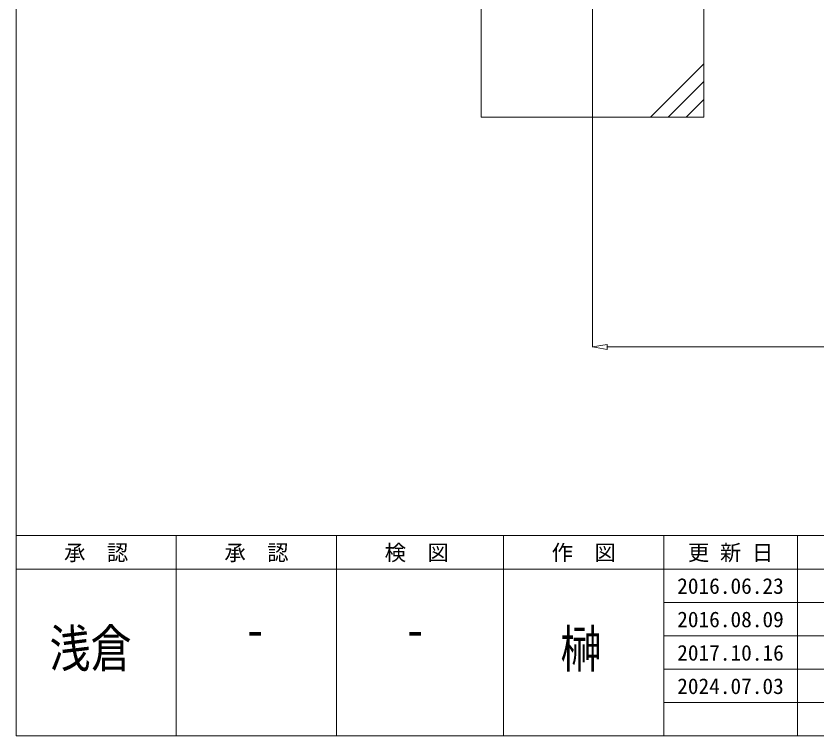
# Model space of a CAD drawing. Units: millimetres, scale not verified. Extents: x -12090 to 12090, y -18325 to 18325.
# Drawn here: x -12090 to -8492, y 1675 to 4910 of the extents above; entities that cross this region are included whole.
import ezdxf
from ezdxf.enums import TextEntityAlignment as Align

# ---------------------------------------------------------------- set-up
doc = ezdxf.new("R2010")
doc.units = ezdxf.units.MM
doc.header["$LTSCALE"] = 90
doc.linetypes.add('CHAIN2', pattern=[12, 9, -1, 1, -1])
for name, color, linetype, lineweight in [('0-9_基礎工事用PCA大', 134, 'Continuous', 18), ('0-A_図面枠', 134, 'Continuous', 18), ('0-B_寸法', 134, 'Continuous', 18), ('1-6_通芯', 134, 'CHAIN2', 18)]:
    doc.layers.add(name, color=color, linetype=linetype, lineweight=lineweight)
doc.styles.add('ＭＳ ゴシック', font='')
doc.styles.get('ＭＳ ゴシック').set_extended_font_data('MS Gothic')

msp = doc.modelspace()

# ---------------------------------------------------------------- linework, layer by layer
at = {"layer": '0-9_基礎工事用PCA大'}
for p, q in [((-9000.19, 4695), (-9240.19, 4455)), ((-9000.19, 4615), (-9160.19, 4455)), ((-9000.19, 4535), (-9080.19, 4455))]:
    msp.add_line(p, q, dxfattribs=at)
msp.add_lwpolyline([(-10000.2, 4455), (-9000.19, 4455), (-9000.19, 5455), (-10000.2, 5455)], close=True, dxfattribs=at)
at = {"layer": '0-A_図面枠'}
for p, q in [((-12090.19, 2575), (12059.81, 2575)), ((-11370.19, 2575), (-11370.19, 1675)), ((-10650.19, 2575), (-10650.19, 1675)), ((-9900.19, 2575), (-9900.19, 1675)), ((-9180.19, 2575), (-9180.19, 1675)), ((-8580.19, 2575), (-8580.19, 1675)), ((-12090.19, 2425), (-2520.19, 2425)), ((-9180.19, 2275), (-2520.19, 2275)), ((-9180.19, 2125), (-2520.19, 2125)), ((-9180.19, 1975), (-2520.19, 1975)), ((-9180.19, 1825), (-2520.19, 1825))]:
    msp.add_line(p, q, dxfattribs=at)
msp.add_lwpolyline([(-12090.19, 18325), (12059.81, 18325), (12059.81, 1675), (-12090.19, 1675)], close=True, dxfattribs=at)
at = {"layer": '0-B_寸法'}
for p, q in [((-9500.19, 4454), (-9500.19, 3421.85)), ((-9434.2, 3433.85), (-9500.19, 3422.85)), ((-9500.19, 3422.85), (-9434.2, 3411.85)), ((-9434.2, 3433.85), (-9434.2, 3411.85)), ((1333.81, 3422.85), (-9434.2, 3422.85))]:
    msp.add_line(p, q, dxfattribs=at)
at = {"layer": '1-6_通芯'}
msp.add_line((-9500.19, 4455), (-9500.19, 6367), dxfattribs=at)

# ---------------------------------------------------------------- texts
at = {"layer": '0-A_図面枠', "style": 'ＭＳ ゴシック'}
for s, p in [('承\u3000認', (-11874.19, 2442.4)), ('承\u3000認', (-11154.19, 2442.4)), ('検\u3000図', (-10434.19, 2442.4)), ('作\u3000図', (-9684.19, 2442.4)), ('更 新 日', (-9072.19, 2442.4)), ('2016.06.23', (-9120.19, 2292.4)), ('2016.08.09', (-9120.19, 2142.4)), ('2017.10.16', (-9120.19, 1992.4)), ('2024.07.03', (-9120.19, 1842.4))]:
    msp.add_text(s, height=70.38, dxfattribs=at).set_placement(p, align=Align.BOTTOM_LEFT)
at = {"layer": '0-A_図面枠', "style": 'ＭＳ ゴシック', "width": 0.8}
for s, p in [('浅倉', (-11939.65, 1933.38)), ('榊', (-9644.92, 1931.34)), ('-', (-11062.56, 2018.78)), ('-', (-10342.56, 2018.78))]:
    msp.add_text(s, height=168.9, dxfattribs=at).set_placement(p, align=Align.BOTTOM_LEFT)

doc.saveas('drawing.dxf')
